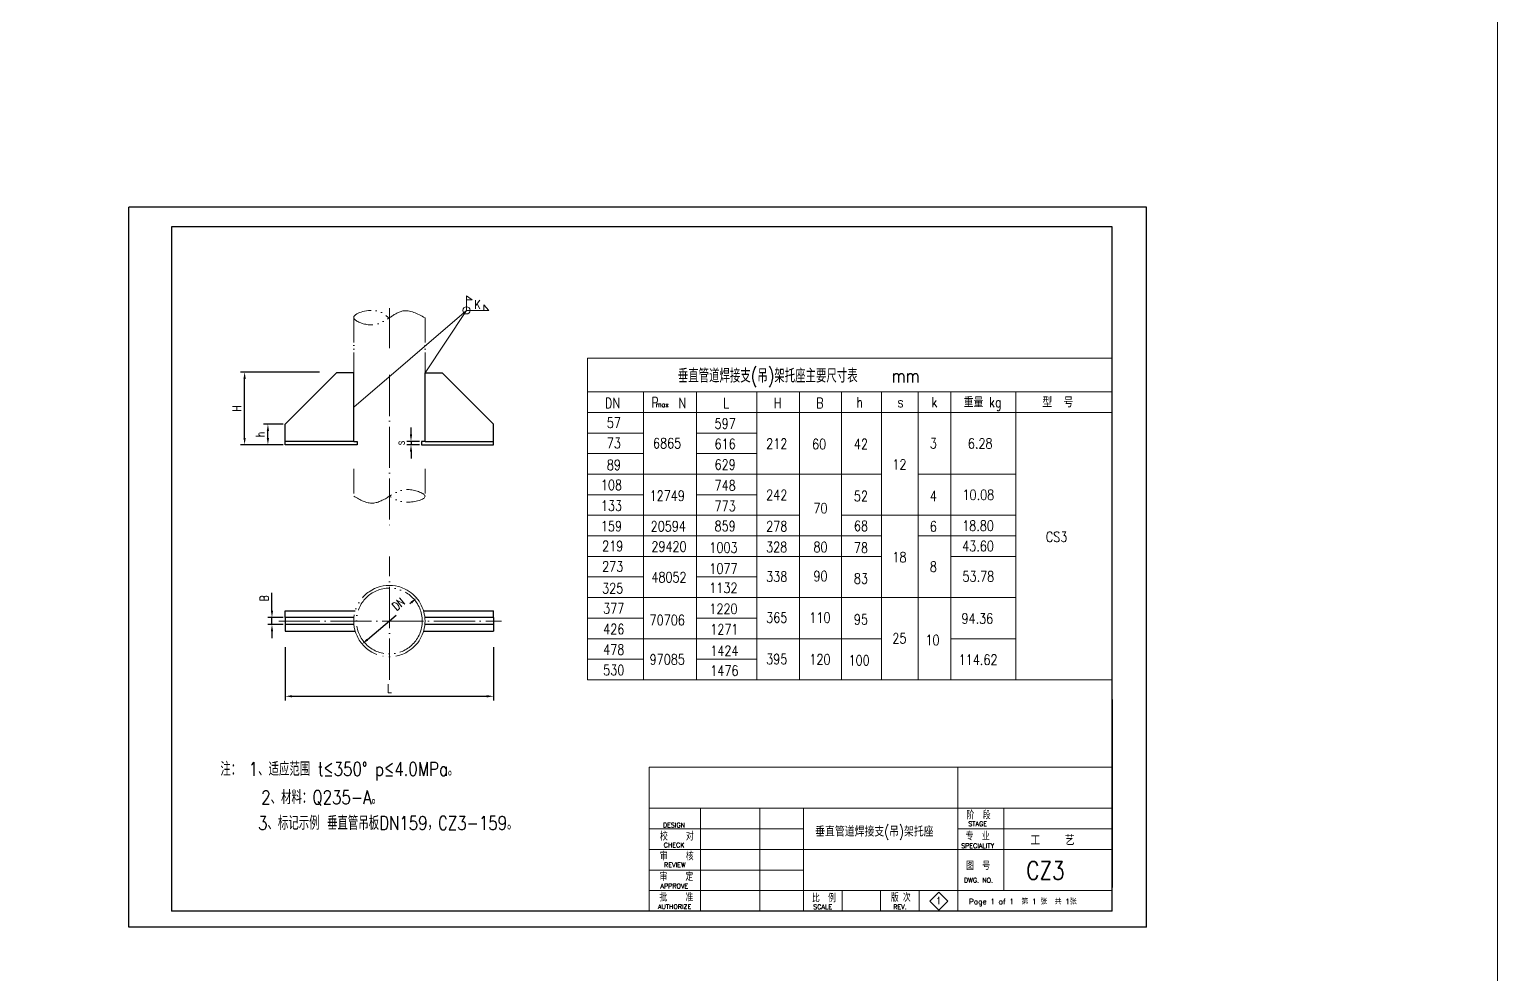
# Model space of a CAD drawing. Header units: millimetres. Extents: x 1954 to 4851, y 1164 to 2522.
# Drawn here: x 3417.7 to 3846.2, y 1828.2 to 2103.7 of the extents above; entities that cross this region are included whole.
import ezdxf
from ezdxf.enums import TextEntityAlignment as Align

# ---------------------------------------------------------------- set-up
doc = ezdxf.new("R2010")
doc.units = ezdxf.units.MM
doc.linetypes.add('ACAD_ISO04W100', pattern=[30, 24, -3, 0, -3])
doc.linetypes.add('ACAD_ISO05W100', pattern=[33, 24, -3, 0, -3, 0, -3])
for name, color, linetype in [('11', 7, 'Continuous'), ('5', 2, 'Continuous'), ('LAYER1', 7, 'Continuous'), ('R', 7, 'Continuous'), ('TK2', 5, 'Continuous'), ('TQ', 6, 'Continuous')]:
    doc.layers.add(name, color=color, linetype=linetype)
doc.styles.add('HZDX', font='romans.shx', dxfattribs={"width": 0.75, "bigfont": 'HZDX.shx'})
doc.styles.add('STK', font='romand', dxfattribs={"width": 0.9, "bigfont": 'stk'})
doc.dimstyles.new('ISO-25', dxfattribs={"dimtxt": 2.5, "dimasz": 2, "dimexe": 1.25, "dimexo": 0.625, "dimgap": 1, "dimtad": 1, "dimdsep": 46, "dimtxsty": 'HZDX', "dimcen": 2.5, "dimadec": 0, "dimazin": 0, "dimtfac": 1, "dimtmove": 0, "dimatfit": 3, "dimfxl": 1, "dimarcsym": 0})

# ---------------------------------------------------------------- blocks, each defined once
blk = doc.blocks.new('*D128')
at = {"layer": 'DEFPOINTS', "color": 0, "lineweight": 13}
for p in [(3488.52, 1932.09), (3492.4, 1932.09), (3492.4, 1930.09)]:
    blk.add_point(p, dxfattribs=at)
at = {"layer": 'R', "color": 0, "lineweight": -2}
for p, q in [((3488.52, 1934.09), (3488.52, 1939.34)), ((3491.78, 1932.09), (3487.27, 1932.09)), ((3491.78, 1930.09), (3487.27, 1930.09)), ((3488.52, 1930.09), (3488.52, 1932.09)), ((3488.52, 1928.09), (3488.52, 1926.09))]:
    blk.add_line(p, q, dxfattribs=at)
at = {"layer": 'R', "color": 0, "lineweight": 13}
for points in [[(3488.19, 1934.09), (3488.85, 1934.09), (3488.52, 1932.09)], [(3488.19, 1928.09), (3488.85, 1928.09), (3488.52, 1930.09)]]:
    blk.add_solid(points, dxfattribs=at)
at = {"layer": 'R', "color": 0, "lineweight": 13, "insert": (3486.27, 1937.72), "char_height": 2.5, "attachment_point": 5, "rotation": 90, "style": 'HZDX'}
blk.add_mtext('B', dxfattribs=at)
blk = doc.blocks.new('*D127')
at = {"layer": 'DEFPOINTS', "color": 0, "lineweight": 13}
for p in [(3530.74, 1937.8), (3514.84, 1924.39)]:
    blk.add_point(p, dxfattribs=at)
at = {"layer": 'R', "color": 0, "lineweight": -2}
for p, q in [((3516.37, 1925.68), (3524.81, 1932.8)), ((3529.21, 1936.51), (3528.73, 1936.1))]:
    blk.add_line(p, q, dxfattribs=at)
at = {"layer": 'R', "color": 0, "lineweight": 13}
for points in [[(3528.99, 1936.77), (3529.42, 1936.26), (3530.74, 1937.8)], [(3516.15, 1925.93), (3516.58, 1925.42), (3514.84, 1924.39)]]:
    blk.add_solid(points, dxfattribs=at)
at = {"layer": 'R', "color": 0, "lineweight": 13, "insert": (3525.43, 1936.03), "char_height": 2.5, "attachment_point": 5, "rotation": 40.1601, "style": 'HZDX'}
blk.add_mtext('DN', dxfattribs=at)
blk = doc.blocks.new('*D129')
at = {"layer": 'DEFPOINTS', "color": 0, "lineweight": 13}
for p in [(3487.34, 1988.51), (3492.4, 1988.51), (3492.4, 1982.51)]:
    blk.add_point(p, dxfattribs=at)
at = {"layer": 'R', "color": 0, "lineweight": -2}
for p, q in [((3491.78, 1988.51), (3486.09, 1988.51)), ((3487.34, 1984.51), (3487.34, 1986.51)), ((3491.78, 1982.51), (3486.09, 1982.51))]:
    blk.add_line(p, q, dxfattribs=at)
at = {"layer": 'R', "color": 0, "lineweight": 13}
for points in [[(3487, 1986.51), (3487.67, 1986.51), (3487.34, 1988.51)], [(3487, 1984.51), (3487.67, 1984.51), (3487.34, 1982.51)]]:
    blk.add_solid(points, dxfattribs=at)
at = {"layer": 'R', "color": 0, "lineweight": 13, "insert": (3485.09, 1985.51), "char_height": 2.5, "attachment_point": 5, "rotation": 90, "style": 'HZDX'}
blk.add_mtext('h', dxfattribs=at)
blk = doc.blocks.new('*D130')
at = {"layer": 'DEFPOINTS', "color": 0, "lineweight": 13}
for p in [(3480.54, 2003.7), (3503.06, 2003.7), (3491.78, 1982.51)]:
    blk.add_point(p, dxfattribs=at)
at = {"layer": 'R', "color": 0, "lineweight": -2}
for p, q in [((3502.44, 2003.7), (3479.29, 2003.7)), ((3480.54, 1984.51), (3480.54, 2001.7)), ((3491.15, 1982.51), (3479.29, 1982.51))]:
    blk.add_line(p, q, dxfattribs=at)
at = {"layer": 'R', "color": 0, "lineweight": 13}
for points in [[(3480.2, 2001.7), (3480.87, 2001.7), (3480.54, 2003.7)], [(3480.2, 1984.51), (3480.87, 1984.51), (3480.54, 1982.51)]]:
    blk.add_solid(points, dxfattribs=at)
at = {"layer": 'R', "color": 0, "lineweight": 13, "insert": (3478.29, 1993.1), "char_height": 2.5, "attachment_point": 5, "rotation": 90, "style": 'HZDX'}
blk.add_mtext('H', dxfattribs=at)
blk = doc.blocks.new('*D131')
at = {"layer": 'DEFPOINTS', "color": 0, "lineweight": 13}
for p in [(3529.1, 1982.51), (3532.2, 1983.51), (3532.2, 1982.51)]:
    blk.add_point(p, dxfattribs=at)
at = {"layer": 'R', "color": 0, "lineweight": -2}
for p, q in [((3529.1, 1985.51), (3529.1, 1987.51)), ((3531.58, 1983.51), (3527.85, 1983.51)), ((3531.58, 1982.51), (3527.85, 1982.51)), ((3529.1, 1983.51), (3529.1, 1982.51)), ((3529.1, 1980.51), (3529.1, 1978.51))]:
    blk.add_line(p, q, dxfattribs=at)
at = {"layer": 'R', "color": 0, "lineweight": 13}
for points in [[(3528.76, 1985.51), (3529.43, 1985.51), (3529.1, 1983.51)], [(3528.76, 1980.51), (3529.43, 1980.51), (3529.1, 1982.51)]]:
    blk.add_solid(points, dxfattribs=at)
at = {"layer": 'R', "color": 0, "lineweight": 13, "insert": (3525.98, 1983.04), "char_height": 2.5, "attachment_point": 5, "rotation": 90, "style": 'HZDX'}
blk.add_mtext('s', dxfattribs=at)
blk = doc.blocks.new('*D132')
at = {"layer": 'DEFPOINTS', "color": 0, "lineweight": 13}
for p in [(3492.4, 1924.06), (3553.2, 1924.06), (3553.2, 1909.14)]:
    blk.add_point(p, dxfattribs=at)
at = {"layer": 'R', "color": 0, "lineweight": -2}
for p, q in [((3492.4, 1923.44), (3492.4, 1907.89)), ((3553.2, 1923.44), (3553.2, 1907.89)), ((3494.4, 1909.14), (3551.2, 1909.14))]:
    blk.add_line(p, q, dxfattribs=at)
at = {"layer": 'R', "color": 0, "lineweight": 13}
for points in [[(3494.4, 1909.48), (3494.4, 1908.81), (3492.4, 1909.14)], [(3551.2, 1909.48), (3551.2, 1908.81), (3553.2, 1909.14)]]:
    blk.add_solid(points, dxfattribs=at)
at = {"layer": 'R', "color": 0, "lineweight": 13, "insert": (3522.8, 1911.39), "char_height": 2.5, "attachment_point": 5, "style": 'HZDX'}
blk.add_mtext('L', dxfattribs=at)

msp = doc.modelspace()

# ---------------------------------------------------------------- linework, layer by layer
at = {"layer": '5', "lineweight": 18}
for p, q in [((3598.607, 1888.491, 3.698), (3598.6, 1846.45, 3.698)), ((3733.741, 1888.491, 3.698), (3598.607, 1888.491, 3.698))]:
    msp.add_line(p, q, dxfattribs=at)
at = {"layer": 'LAYER1'}
for p, q in [((3733.741, 1908.251, 3.698), (3733.741, 1853.402, 3.698)), ((3733.741, 1846.45, 3.698), (3583.193, 1846.45, 3.698))]:
    msp.add_line(p, q, dxfattribs=at)
at = {"layer": 'LAYER1', "lineweight": 18}
for p, q in [((3613.622, 1846.45, 3.698), (3613.622, 1876.479, 3.698)), ((3630.889, 1846.45, 3.698), (3630.889, 1876.479, 3.698)), ((3702.148, 1852.456, 3.698), (3702.148, 1876.479, 3.698)), ((3733.741, 1870.473, 3.698), (3688.694, 1870.473, 3.698)), ((3708.215, 1864.467, 3.698), (3598.603, 1864.467, 3.698)), ((3733.741, 1864.467, 3.698), (3708.215, 1864.467, 3.698)), ((3643.647, 1858.462, 3.698), (3598.602, 1858.462, 3.698)), ((3708.215, 1852.456, 3.698), (3598.601, 1852.456, 3.698)), ((3654.906, 1846.45, 3.698), (3654.906, 1852.456, 3.698)), ((3666.168, 1846.45, 3.698), (3666.168, 1852.456, 3.698)), ((3677.429, 1846.45, 3.698), (3677.429, 1852.456, 3.698)), ((3683.174, 1852.016, 3.698), (3680.546, 1849.388, 3.698)), ((3685.801, 1849.388, 3.698), (3683.174, 1852.016, 3.698)), ((3733.741, 1852.456, 3.698), (3708.215, 1852.456, 3.698)), ((3680.546, 1849.388, 3.698), (3683.174, 1846.761, 3.698)), ((3683.174, 1846.761, 3.698), (3685.801, 1849.388, 3.698))]:
    msp.add_line(p, q, dxfattribs=at)
at = {"layer": 'R', "color": 2, "lineweight": 13}
for p, q in [((3545.312, 2025.939), (3546.915, 2024.768)), ((3545.312, 2021.715), (3545.312, 2025.939)), ((3546.915, 2024.768), (3545.312, 2024.768)), ((3550.37, 2023.294), (3550.37, 2021.715)), ((3551.777, 2021.715), (3550.37, 2023.294)), ((3512.401, 1993.511), (3545.312, 2021.715)), ((3533.201, 2003.511), (3545.312, 2021.715)), ((3545.312, 2021.715), (3551.777, 2021.715))]:
    msp.add_line(p, q, dxfattribs=at)
at = {"layer": 'R', "linetype": 'ACAD_ISO05W100', "lineweight": 13, "ltscale": 0.3}
for p, q in [((3512.401, 2019.546), (3512.401, 2003.511)), ((3533.201, 2019.546), (3533.201, 2003.511)), ((3512.401, 1975.494), (3512.401, 1967.476)), ((3533.201, 1975.477), (3533.201, 1967.443))]:
    msp.add_line(p, q, dxfattribs=at)
at = {"layer": 'R', "linetype": 'ACAD_ISO04W100', "lineweight": 13, "ltscale": 0.5}
for p, q in [((3522.809, 2010.682), (3522.813, 2022.323)), ((3522.801, 2002.865), (3522.801, 1958.893)), ((3522.789, 1913.956), (3522.789, 1949.931)), ((3490.504, 1931.093), (3555.472, 1931.093))]:
    msp.add_line(p, q, dxfattribs=at)
at = {"layer": 'R', "color": 4, "lineweight": 13}
for p, q in [((3580.607, 1955.937, 2.507), (3580.607, 2007.804, 3.527)), ((3580.607, 2007.804, 3.527), (3733.741, 2007.804, 3.527)), ((3580.607, 1997.937, 2.507), (3733.741, 1997.937, 3.475)), ((3580.607, 1991.927, 3.295), (3733.741, 1991.936, 3.515)), ((3580.607, 1973.937, 2.507), (3596.968, 1973.937, 2.61)), ((3580.607, 1919.947, 1.718), (3580.607, 1971.814, 2.739)), ((3596.968, 1973.937, 2.61), (3612.39, 1973.937, 2.708)), ((3612.39, 1973.937, 2.708), (3654.786, 1973.937, 2.807)), ((3654.786, 1973.937, 3.025), (3666.432, 1973.938, 3.155)), ((3677.105, 1973.937, 2.808), (3686.62, 1973.937, 2.777)), ((3686.62, 1973.937, 2.802), (3705.578, 1973.937, 3.073)), ((3580.607, 1913.95, 1.367), (3580.607, 1965.817, 2.388)), ((3580.607, 1955.937, 2.507), (3666.434, 1955.925, 2.922)), ((3677.105, 1955.936, 2.206), (3705.578, 1955.935, 2.117)), ((3580.607, 1937.947, 1.718), (3596.968, 1937.947, 1.822)), ((3596.968, 1937.947, 1.822), (3644.549, 1937.947, 2.122)), ((3644.549, 1937.947, 2.122), (3686.62, 1937.947, 1.989)), ((3686.62, 1937.947, 2.013), (3705.578, 1937.947, 2.284)), ((3580.607, 1913.95, 1.367), (3733.741, 1913.95, 2.559))]:
    msp.add_line(p, q, dxfattribs=at)
at = {"layer": 'R', "color": 3}
for p, q in [((3507.401, 2003.511), (3492.401, 1988.511)), ((3512.401, 2003.511), (3507.401, 2003.511)), ((3512.401, 1983.511), (3512.401, 2003.511)), ((3533.201, 2003.511), (3538.201, 2003.511)), ((3533.201, 1983.511), (3533.201, 2003.511)), ((3538.201, 2003.511), (3553.201, 1988.511)), ((3492.401, 1983.511), (3492.401, 1988.511)), ((3553.201, 1983.511), (3553.201, 1988.511)), ((3512.401, 1983.511), (3492.401, 1983.511)), ((3492.401, 1982.511), (3492.401, 1983.511)), ((3513.401, 1982.511), (3492.401, 1982.511)), ((3512.401, 1983.511), (3513.401, 1983.511)), ((3513.401, 1983.511), (3513.401, 1982.511)), ((3533.201, 1983.511), (3532.201, 1983.511)), ((3532.201, 1983.511), (3532.201, 1982.511)), ((3532.201, 1982.511), (3553.201, 1982.511)), ((3533.201, 1983.511), (3553.201, 1983.511)), ((3553.201, 1982.511), (3553.201, 1983.511)), ((3492.401, 1932.093), (3492.401, 1934.093)), ((3492.401, 1934.093), (3512.831, 1934.093)), ((3532.747, 1934.093), (3553.201, 1934.093)), ((3553.201, 1932.093), (3553.201, 1934.093)), ((3512.437, 1932.093), (3492.401, 1932.093)), ((3492.401, 1932.093), (3492.401, 1930.093)), ((3512.437, 1930.093), (3492.401, 1930.093)), ((3492.401, 1930.093), (3492.401, 1928.093)), ((3553.201, 1932.093), (3533.14, 1932.093)), ((3553.201, 1930.093), (3533.14, 1930.093)), ((3553.201, 1932.093), (3553.201, 1930.093)), ((3553.201, 1930.093), (3553.201, 1928.093)), ((3492.401, 1928.093), (3512.831, 1928.093)), ((3532.747, 1928.093), (3553.201, 1928.093))]:
    msp.add_line(p, q, dxfattribs=at)
at = {"layer": 'R', "lineweight": 13}
for p, q in [((3596.968, 1955.937, 2.785), (3596.968, 1997.937, 2.645)), ((3612.39, 1997.937, 2.708), (3612.39, 1955.937, 2.848)), ((3630.079, 1997.937, 2.833), (3630.079, 1955.937, 2.833)), ((3642.446, 1997.937, 2.807), (3642.446, 1955.937, 2.807)), ((3654.786, 1997.937, 2.807), (3654.786, 1955.937, 2.807)), ((3666.433, 1997.937, 3.05), (3666.432, 1961.935, 3.208)), ((3677.105, 1997.937, 3.117), (3677.105, 1955.937, 3.117)), ((3686.62, 1997.937, 2.802), (3686.62, 1955.937, 2.802)), ((3705.578, 1997.937, 3.256), (3705.578, 1955.937, 3.295)), ((3580.607, 1985.937, 2.507), (3596.968, 1985.937, 2.628)), ((3612.39, 1985.937, 2.82), (3630.079, 1985.937, 2.833)), ((3580.607, 1979.937, 2.507), (3596.968, 1979.937, 2.61)), ((3612.39, 1979.937, 2.849), (3630.079, 1979.937, 2.833)), ((3580.607, 1967.937, 2.507), (3596.968, 1967.937, 2.61)), ((3612.39, 1967.937, 2.808), (3629.8, 1967.937, 2.808)), ((3580.607, 1961.933, 2.857), (3612.39, 1961.933, 2.815)), ((3596.968, 1919.947, 1.996), (3596.968, 1961.947, 1.856)), ((3612.39, 1961.947, 1.919), (3612.39, 1919.947, 2.06)), ((3612.39, 1961.934, 2.989), (3642.446, 1961.935, 3.114)), ((3654.786, 1961.935, 3.165), (3686.62, 1961.936, 3.297)), ((3666.433, 1961.947, 3.05), (3666.441, 1913.95, 2.035)), ((3686.62, 1961.947, 2.013), (3686.62, 1919.947, 2.013)), ((3686.62, 1961.935, 2.802), (3705.578, 1961.936, 3.29)), ((3705.578, 1961.947, 2.468), (3705.578, 1919.947, 2.507)), ((3596.968, 1913.95, 1.646), (3596.968, 1955.95, 1.506)), ((3612.39, 1955.95, 1.569), (3612.39, 1913.95, 1.709)), ((3630.079, 1955.95, 1.694), (3630.079, 1913.95, 1.694)), ((3642.446, 1955.95, 1.668), (3642.446, 1913.95, 1.668)), ((3654.786, 1955.95, 1.668), (3654.786, 1913.95, 1.668)), ((3677.105, 1955.95, 1.978), (3677.105, 1913.95, 1.978)), ((3686.62, 1955.95, 1.663), (3686.62, 1913.95, 1.663)), ((3705.578, 1955.95, 2.117), (3705.578, 1913.95, 2.156)), ((3580.607, 1949.947, 1.718), (3666.435, 1949.927, 2.796)), ((3686.62, 1949.947, 2.013), (3705.578, 1949.947, 2.479)), ((3580.607, 1943.947, 1.718), (3596.968, 1943.947, 1.822)), ((3596.968, 1943.947, 1.822), (3596.968, 1943.947, 1.822)), ((3612.39, 1943.947, 2.06), (3630.079, 1943.947, 1.694)), ((3580.607, 1931.947, 1.718), (3596.968, 1931.947, 1.822)), ((3612.39, 1931.947, 2.02), (3630.079, 1931.947, 2.019)), ((3580.607, 1925.943, 2.069), (3622.398, 1925.943, 2.013)), ((3622.398, 1925.944, 2.242), (3666.439, 1925.949, 2.289)), ((3686.62, 1925.945, 2.013), (3705.578, 1925.946, 2.501)), ((3580.607, 1919.947, 1.718), (3596.968, 1919.947, 1.845)), ((3612.39, 1919.948, 2.06), (3630.079, 1919.948, 2.039))]:
    msp.add_line(p, q, dxfattribs=at)
msp.add_lwpolyline([(1954.235, 2521.564), (3846.243, 2521.564), (3846.243, 1164.128), (1954.235, 1164.128)], close=True, dxfattribs=at)
at = {"layer": 'R', "color": 2, "lineweight": 13}
msp.add_circle((3545.312, 2021.715), 1.055, dxfattribs=at)
at = {"layer": 'R', "linetype": 'ACAD_ISO05W100', "lineweight": 13, "ltscale": 0.5}
msp.add_circle((3522.789, 1931.093), 9.6, dxfattribs=at)
at = {"layer": 'R', "linetype": 'ACAD_ISO05W100', "lineweight": 13, "ltscale": 0.6}
msp.add_arc((3522.789, 1931.093), 10.4, 60, 300, dxfattribs=at)
at = {"layer": 'R', "linetype": 'ACAD_ISO05W100', "lineweight": 13}
msp.add_arc((3522.789, 1931.093), 10.4, 300, 60, dxfattribs=at)
at = {"layer": 'R', "linetype": 'ACAD_ISO05W100', "lineweight": 13, "ltscale": 0.5}
for points in [[(3533.201, 2019.546), (3526.684, 2021.536), (3522.801, 2019.546), (3516.581, 2017.547), (3512.401, 2019.546), (3518.806, 2021.629), (3522.801, 2019.322)], [(3512.401, 1967.476), (3517.974, 1965.493), (3522.766, 1967.476), (3528.528, 1969.419), (3533.201, 1967.476), (3527.968, 1965.773), (3522.801, 1967.476)]]:
    msp.add_spline(points, degree=3, dxfattribs=at)
at = {"layer": 'TK2', "color": 7, "lineweight": 18}
for p, q in [((3688.697, 1888.491, 3.698), (3688.69, 1846.434, 3.698)), ((3733.741, 1876.479, 3.698), (3598.608, 1876.479, 3.698)), ((3643.651, 1876.479, 3.698), (3643.645, 1846.442, 3.698)), ((3643.65, 1870.473, 3.698), (3598.604, 1870.473, 3.698))]:
    msp.add_line(p, q, dxfattribs=at)
at = {"layer": 'TQ', "color": 3}
for p, q in [((3446.741, 1841.815, 3.698), (3446.741, 2051.815, 3.698)), ((3743.741, 2051.815, 3.698), (3446.741, 2051.815, 3.698)), ((3743.741, 1841.815, 3.698), (3743.741, 2051.815, 3.698)), ((3743.741, 1841.815, 3.698), (3446.741, 1841.815, 3.698))]:
    msp.add_line(p, q, dxfattribs=at)
at = {"layer": 'TQ'}
for p, q in [((3459.241, 2046.041, 3.698), (3459.241, 1846.45, 3.698)), ((3733.741, 2046.041, 3.698), (3459.241, 2046.041, 3.698))]:
    msp.add_line(p, q, dxfattribs=at)
at = {"layer": 'TQ', "color": 6}
for q in [(3733.741, 2046.041, 3.698), (3459.241, 1846.45, 3.698)]:
    msp.add_line((3733.741, 1846.45, 3.698), q, dxfattribs=at)

# ---------------------------------------------------------------- texts
at = {"layer": '11', "lineweight": 18, "style": 'HZDX', "width": 0.8}
for s, p in [('阶  段', (3691.231, 1873.315, 3.698)), ('校    对', (3601.763, 1867.097, 3.698)), ('专  业', (3690.989, 1867.17, 3.698)), ('审    核', (3601.716, 1861.304, 3.698)), ('图  号', (3691.113, 1858.516, 3.698)), ('审    定', (3601.611, 1855.297, 3.698)), ('批    准', (3601.611, 1849.291, 3.698)), ('比  例 ', (3646.105, 1849.077, 3.698)), ('版 次', (3669.152, 1849.257, 3.698))]:
    msp.add_text(s, height=2.2105, dxfattribs=at).set_placement(p)
at = {"layer": '11', "lineweight": 18, "style": 'HZDX'}
for s, height, p in [('DESIGN', 1.3555, (3602.622, 1870.903, 3.698)), ('STAGE', 1.3555, (3691.76, 1871.293, 3.698)), ('CHECK', 1.3555, (3602.853, 1865.064, 3.698)), ('SPECIALITY', 1.3555, (3689.657, 1864.871, 3.698)), ('REVIEW', 1.3555, (3602.947, 1859.271, 3.698)), ('DWG. NO.', 1.3555, (3690.482, 1854.783, 3.698)), ('APPROVE', 1.3555, (3601.891, 1853.101, 3.698)), ('AUTHORIZE', 1.3555, (3601.156, 1847.095, 3.698)), ('SCALE', 1.3555, (3646.492, 1847.017, 3.698)), ('REV.', 1.3555, (3669.844, 1847.031, 3.698)), ('Page 1 of 1  第 1 张  共 1张', 1.564, (3691.955, 1848.462, 3.698))]:
    msp.add_text(s, height=height, dxfattribs=at).set_placement(p)
at = {"layer": '11', "lineweight": 18, "style": 'STK', "width": 0.9}
msp.add_text('1', height=2.106, dxfattribs=at).set_placement((3683.079, 1849.545, 3.698), align=Align.MIDDLE)
at = {"layer": 'LAYER1', "lineweight": 18, "style": 'HZDX', "width": 0.8}
msp.add_text('工    艺', height=3, dxfattribs=at).set_placement((3709.874, 1865.693, 3.698))
at = {"layer": 'R', "color": 2, "lineweight": 13, "style": 'HZDX', "width": 0.8}
msp.add_text('K', height=2.5, dxfattribs=at).set_placement((3547.617, 2022.173, 3.008))
at = {"layer": 'R', "lineweight": 18, "style": 'HZDX', "width": 0.8}
for s, height, p in [('垂直管道焊接支(吊)架托座主要尺寸表    mm', 4, (3606.975, 2000.645, 3.017)), ('DN ', 3, (3585.714, 1993.17, 2.837)), ('P', 3, (3599.237, 1993.365, 6.535)), ('max', 1.5, (3600.541, 1993.493, 6.535)), ('N ', 3, (3607.139, 1993.17, 2.837)), ('L', 3, (3620.205, 1993.17, 2.837)), ('H', 3, (3634.965, 1993.17, 2.842)), ('B', 3, (3647.352, 1993.17, 2.842)), ('h', 3, (3659.071, 1993.389, 5.597)), ('s', 3, (3671.103, 1993.446, 2.837)), ('k', 3, (3680.981, 1993.446, 3.152)), ('重量 kg', 3, (3690.398, 1993.446, 2.837)), ('型  号', 3, (3713.369, 1993.446, 2.837)), ('57', 3, (3586.262, 1987.432, 2.837)), ('597', 3, (3617.702, 1987.176, 5.666)), ('73', 3, (3586.262, 1981.494, 2.837)), ('6865', 3, (3599.725, 1981.445, 2.837)), ('616', 3, (3617.702, 1981.242, 5.666)), ('212', 3, (3632.766, 1981.331, 2.842)), ('60', 3, (3646.143, 1981.211, 5.597)), ('42', 3, (3658.369, 1981.211, 5.597)), ('3', 3, (3680.533, 1981.444, 3.152)), ('6.28', 3, (3691.626, 1981.382, 5.844)), ('89', 3, (3586.262, 1975.138, 2.837)), ('629', 3, (3617.702, 1975.228, 5.666)), ('12', 3, (3669.588, 1975.255, 2.809)), ('108', 3, (3584.517, 1969.284, 2.837)), ('748', 3, (3617.702, 1969.142, 5.666)), ('12749', 3, (3598.738, 1966.157, 5.574)), ('242', 3, (3632.766, 1966.38, 2.842)), ('52', 3, (3658.369, 1966.052, 5.597)), ('4', 3, (3680.533, 1966.032, 3.152)), ('10.08', 3, (3690.06, 1966.408, 5.844)), ('133', 3, (3584.517, 1963.226, 2.837)), ('773', 3, (3617.702, 1963.141, 5.666)), ('70', 3, (3646.559, 1962.517, 5.597)), ('159', 3, (3584.517, 1957.264, 2.837)), ('20594', 3, (3599.046, 1957.237, 5.574)), ('859', 3, (3617.702, 1957.309, 5.666)), ('278', 3, (3632.766, 1957.235, 2.842)), ('68', 3, (3658.369, 1957.349, 5.597)), ('6', 3, (3680.533, 1957.19, 3.152)), ('18.80', 3, (3689.968, 1957.404, 5.844)), ('219', 3, (3584.887, 1951.442, 2.048)), ('29420', 3, (3599.253, 1951.32, 2.048)), ('328', 3, (3632.747, 1951.186, 4.883)), ('80', 3, (3646.559, 1951.186, 5.597)), ('43.60', 3, (3689.968, 1951.476, 5.055)), ('CS3', 3, (3714.39, 1954.159, 2.02)), ('1003', 3, (3616.191, 1951.021, 5.666)), ('78', 3, (3658.369, 1950.991, 4.808)), ('18', 3, (3669.588, 1948.223, 2.02)), ('273', 3, (3584.887, 1945.504, 2.048)), ('1077', 3, (3616.191, 1944.899, 5.666)), ('338', 3, (3632.766, 1942.578, 2.053)), ('90', 3, (3646.559, 1942.722, 5.597)), ('8', 3, (3680.533, 1945.454, 2.364)), ('53.78', 3, (3690.06, 1942.599, 5.055)), ('325', 3, (3584.887, 1939.148, 2.048)), ('48052', 3, (3599.253, 1942.373, 2.048)), ('1132', 3, (3616.191, 1939.273, 5.666)), ('83', 3, (3658.369, 1941.993, 4.808)), ('377', 3, (3585.197, 1933.294, 2.048)), ('70706', 3, (3598.738, 1929.891, 4.785)), ('1220', 3, (3616.191, 1933.151, 5.666)), ('365', 3, (3632.766, 1930.587, 2.053)), ('110', 3, (3645.379, 1930.615, 5.597)), ('95', 3, (3658.369, 1930.062, 4.808)), ('94.36', 3, (3689.771, 1930.33, 5.055)), ('426', 3, (3585.197, 1927.236, 2.048)), ('1271', 3, (3616.444, 1927.194, 5.666)), ('478', 3, (3585.197, 1921.274, 2.048)), ('25', 3, (3669.588, 1924.576, 2.02)), ('10', 3, (3679.26, 1924.044, 2.364)), ('97085', 3, (3598.738, 1918.404, 4.785)), ('1424', 3, (3616.444, 1920.906, 5.666)), ('395', 3, (3632.766, 1918.482, 2.053)), ('120', 3, (3645.379, 1918.402, 5.597)), ('100', 3, (3656.804, 1918.13, 4.808)), ('114.62', 3, (3688.96, 1918.312, 4.705)), ('530', 3, (3585.197, 1915.277, 1.698)), ('1476', 3, (3616.444, 1915.114, 5.666)), ('注： 1、适应范围 t≤350%%d p≤4.0MPa。', 4, (3473.466, 1885.907)), ('     2、材料：Q235-A。', 4, (3473.466, 1877.673)), ('  3、标记示例 垂直管吊板DN159，CZ3-159。', 4, (3480.082, 1870.178)), ('垂直管道焊接支(吊)架托座', 3, (3647.058, 1868.222, 3.017)), ('CZ3', 5.3377, (3708.685, 1855.654))]:
    msp.add_text(s, height=height, dxfattribs=at).set_placement(p)

# ---------------------------------------------------------------- dimensions: what is measured, and where the dimension line sits
at = {"layer": 'R', "color": 2, "lineweight": 13}
for base, p1, p2, text, picture, middle in [((3480.537, 2003.698), (3491.776, 1982.511), (3503.062, 2003.698), 'H', '*D130', (3478.287, 1993.105)), ((3487.338, 1988.511), (3492.401, 1982.511), (3492.401, 1988.511), 'h', '*D129', (3485.088, 1985.511)), ((3488.519, 1932.093), (3492.401, 1930.093), (3492.401, 1932.093), 'B', '*D128', (3486.269, 1937.718))]:
    dim = msp.add_linear_dim(base=base, p1=p1, p2=p2, angle=90, text=text, dimstyle='ISO-25', dxfattribs=at)
    dim.commit()
    dim.dimension.update_dxf_attribs({"geometry": picture, "text_midpoint": middle})
dim = msp.add_linear_dim(base=(3529.095, 1982.511), p1=(3532.201, 1983.511), p2=(3532.201, 1982.511), angle=90, text='s', dimstyle='ISO-25', override={"dimtmove": 2}, dxfattribs=at)
dim.commit()
dim.dimension.update_dxf_attribs({"geometry": '*D131', "text_midpoint": (3525.978, 1983.04), "dimtype": 160})
dim = msp.add_diameter_dim_2p(p1=(3514.84, 1924.386), p2=(3530.737, 1937.8), text='DN', dimstyle='ISO-25', override={"dimtmove": 2}, dxfattribs=at)
dim.commit()
dim.dimension.update_dxf_attribs({"geometry": '*D127', "text_midpoint": (3525.435, 1936.029), "dimtype": 163})
dim = msp.add_linear_dim(base=(3553.201, 1909.145), p1=(3492.401, 1924.061), p2=(3553.201, 1924.061), text='L', dimstyle='ISO-25', dxfattribs=at)
dim.commit()
dim.dimension.update_dxf_attribs({"geometry": '*D132', "text_midpoint": (3522.801, 1911.395)})

doc.saveas('drawing.dxf')
